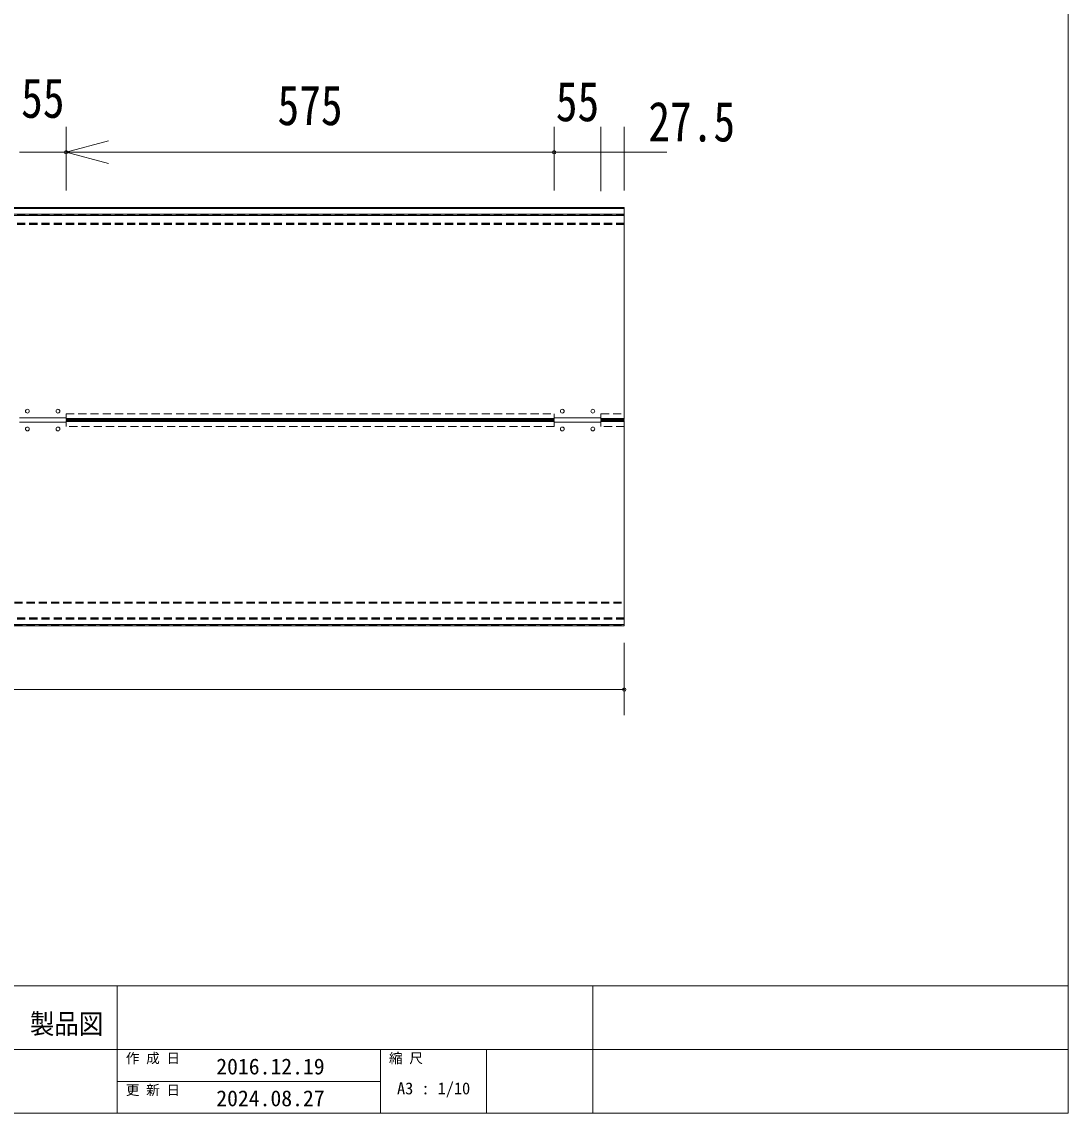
# Model space of a CAD drawing. Units: millimetres, scale not verified. Extents: x -2012 to 2012, y -1388 to 1388.
# Drawn here: x 780 to 2012, y -1388 to -101 of the extents above; entities that cross this region are included whole.
import ezdxf
from ezdxf.enums import TextEntityAlignment as Align

# ---------------------------------------------------------------- set-up
doc = ezdxf.new("R2010")
doc.units = ezdxf.units.MM
doc.header["$LTSCALE"] = 8
doc.header["$PDMODE"] = 32
doc.header["$PDSIZE"] = 4
doc.linetypes.add('DASHED1', pattern=[1.8, 1.2, -0.6])
for name, color, linetype, lineweight in [('0-0_0', 134, 'Continuous', 18), ('0-1__2M_幅広ｺｰﾅｰ', 134, 'Continuous', 18), ('0-5_図面枠', 134, 'Continuous', 18)]:
    doc.layers.add(name, color=color, linetype=linetype, lineweight=lineweight)
doc.styles.add('ＭＳ ゴシック', font='')
doc.styles.get('ＭＳ ゴシック').set_extended_font_data('MS Gothic')

msp = doc.modelspace()

# ---------------------------------------------------------------- linework, layer by layer
at = {"layer": '0-0_0'}
for p, q in [((832.098, -300.198), (832.098, -225.084)), ((832.098, -300.19), (832.098, -225.084)), ((1407.098, -300.19), (1407.098, -225.084)), ((1407.127, -300.19), (1407.127, -225.084)), ((1462.127, -300.198), (1462.127, -225.084)), ((1462.127, -300.893), (1462.127, -225.084)), ((1489.598, -300.198), (1489.598, -225.084)), ((777.098, -255.084), (832.098, -255.084)), ((832.098, -255.084), (882.098, -255.084)), ((1407.098, -255.084), (832.098, -255.084)), ((882.098, -255.084), (932.098, -255.084)), ((882.098, -255.084), (1357.098, -255.084)), ((1407.127, -255.084), (1357.127, -255.084)), ((1407.127, -255.084), (1462.127, -255.084)), ((1462.127, -255.084), (1412.127, -255.084)), ((1462.127, -255.084), (1512.127, -255.084)), ((1462.127, -255.084), (1489.598, -255.084)), ((1489.598, -255.084), (1539.598, -255.084)), ((1489.598, -833.198), (1489.598, -918.302)), ((-510.402, -888.302), (1489.598, -888.302)), ((1439.598, -888.302), (-460.402, -888.302))]:
    msp.add_line(p, q, dxfattribs=at)
msp.add_lwpolyline([(882.098, -268.482), (832.098, -255.084), (882.098, -241.686)], dxfattribs=at)
for p in [(832.098, -255.084), (1407.098, -255.084), (1489.598, -888.302)]:
    msp.add_point(p, dxfattribs=at)
at = {"layer": '0-1__2M_幅広ｺｰﾅｰ', "color": 4, "lineweight": 9}
for p, q in [((-510.402, -320.198), (1489.598, -320.198)), ((1489.598, -570.198), (1489.598, -320.198)), ((1489.598, -813.198), (1489.598, -571.198)), ((-510.402, -813.198), (1489.598, -813.198))]:
    msp.add_line(p, q, dxfattribs=at)
at = {"layer": '0-1__2M_幅広ｺｰﾅｰ', "linetype": 'DASHED1'}
for p, q in [((-510.402, -321.398), (1489.598, -321.398)), ((-510.402, -321.588), (1489.598, -321.588)), ((-510.402, -328.006), (1489.598, -328.006)), ((1489.598, -329.398), (-510.402, -329.398)), ((1489.598, -329.588), (-510.402, -329.588)), ((1489.598, -338.806), (-510.402, -338.806)), ((1489.598, -338.998), (-510.402, -338.998)), ((1489.598, -340.198), (-510.402, -340.198)), ((1407.098, -563.198), (1407.098, -568.198)), ((1462.098, -563.198), (1489.598, -563.198)), ((1462.098, -568.198), (1462.098, -563.198)), ((832.098, -568.992), (1407.098, -568.992)), ((832.098, -568.998), (1407.098, -568.998)), ((1407.098, -572.398), (832.098, -572.398)), ((1407.098, -572.402), (832.098, -572.402)), ((832.098, -578.198), (832.098, -573.198)), ((1407.098, -578.198), (832.098, -578.198)), ((1407.098, -573.198), (1407.098, -578.198)), ((1462.098, -568.992), (1489.598, -568.992)), ((1462.098, -568.998), (1489.598, -568.998)), ((1489.598, -572.398), (1462.098, -572.398)), ((1489.598, -572.402), (1462.098, -572.402)), ((-510.402, -785.198), (1489.598, -785.198)), ((-510.402, -786.398), (1489.598, -786.398)), ((-510.402, -786.588), (1489.598, -786.588)), ((1489.598, -803.806), (-510.402, -803.806)), ((1489.598, -803.998), (-510.402, -803.998)), ((1489.598, -805.198), (-510.402, -805.198)), ((1489.598, -805.388), (-510.402, -805.388)), ((-510.402, -811.806), (1489.598, -811.806)), ((-510.402, -811.998), (1489.598, -811.998))]:
    msp.add_line(p, q, dxfattribs=at)
at = {"layer": '0-1__2M_幅広ｺｰﾅｰ'}
for p, q in [((-510.402, -321.588), (1489.598, -321.588)), ((-510.402, -328.006), (1489.598, -328.006)), ((1489.598, -328.198), (-510.402, -328.198)), ((1489.598, -329.588), (-510.402, -329.588)), ((777.098, -568.198), (832.098, -568.198)), ((832.098, -573.198), (777.098, -573.198)), ((832.098, -568.198), (832.098, -570.198)), ((832.098, -568.992), (1407.098, -568.992)), ((832.098, -570.198), (1407.098, -570.198)), ((1407.098, -571.198), (832.098, -571.198)), ((832.098, -571.198), (832.098, -573.198)), ((1407.098, -572.402), (832.098, -572.402)), ((1407.098, -570.198), (1407.098, -568.198)), ((1407.098, -568.198), (1462.098, -568.198)), ((1407.098, -573.198), (1407.098, -571.198)), ((1462.098, -568.198), (1462.098, -570.198)), ((1462.098, -568.992), (1489.598, -568.992)), ((1462.098, -570.198), (1489.598, -570.198)), ((1489.598, -571.198), (1462.098, -571.198)), ((1489.598, -572.402), (1462.098, -572.402)), ((-510.402, -811.806), (1489.598, -811.806))]:
    msp.add_line(p, q, dxfattribs=at)
at = {"layer": '0-1__2M_幅広ｺｰﾅｰ', "linetype": 'DASHED1'}
for points in [[(832.098, -568.198), (832.098, -563.198), (1407.098, -563.198)], [(1489.598, -578.198), (1462.098, -578.198), (1462.098, -573.198)]]:
    msp.add_lwpolyline(points, dxfattribs=at)
at = {"layer": '0-1__2M_幅広ｺｰﾅｰ'}
msp.add_lwpolyline([(1462.098, -571.198), (1462.098, -573.198), (1407.098, -573.198)], dxfattribs=at)
for centre in [(786.598, -560.198), (822.598, -560.198), (1416.598, -560.198), (1452.598, -560.198), (786.598, -581.198), (822.598, -581.198), (1416.598, -581.198), (1452.598, -581.198)]:
    msp.add_circle(centre, 2.25, dxfattribs=at)
at = {"layer": '0-5_図面枠'}
for p, q in [((2012.5, -1237.5), (2012.5, 1387.5)), ((-2012.5, -1237.5), (2012.5, -1237.5)), ((892.5, -1237.5), (892.5, -1387.5)), ((1452.5, -1237.5), (1452.5, -1387.5)), ((332.5, -1312.5), (2012.5, -1312.5)), ((1202.5, -1312.5), (1202.5, -1387.5)), ((1327.5, -1312.5), (1327.5, -1387.5)), ((1202.5, -1350), (892.5, -1350))]:
    msp.add_line(p, q, dxfattribs=at)
msp.add_lwpolyline([(-2012.5, -1387.5), (2012.5, -1387.5), (2012.5, 1387.5), (-2012.5, 1387.5)], close=True, dxfattribs=at)
msp.add_lwpolyline([(-2012.5, 1387.5), (-2012.5, -1237.5), (2012.5, -1237.5)], dxfattribs=at)

# ---------------------------------------------------------------- texts
at = {"layer": '0-0_0', "color": 2, "style": 'ＭＳ ゴシック', "width": 0.8}
for s, p in [('55', (779.231, -228.651)), ('575', (1081.198, -237.276)), ('55', (1409.027, -232.643)), ('27.5', (1518.041, -256.526))]:
    msp.add_text(s, height=46.92, dxfattribs=at).set_placement(p, align=Align.BOTTOM_LEFT)
at = {"layer": '0-5_図面枠', "style": 'ＭＳ ゴシック', "width": 0.9}
msp.add_text('コーナーパネル【ワイド】(2m)\u3000製品図', height=23.46, dxfattribs=at).set_placement((357.713, -1300.984), align=Align.BOTTOM_LEFT)
at = {"layer": '0-5_図面枠', "style": 'ＭＳ ゴシック'}
for s, height, p in [('作 成 日\u3000', 11.73, (902.5, -1332.1)), ('2016.12.19', 18.77, (1009.031, -1347.503)), ('縮 尺', 11.73, (1212.5, -1332.1)), ('A3 : 1/10', 14.08, (1221.96, -1369.548)), ('更 新 日\u3000', 11.73, (902.5, -1369.6)), ('2024.08.27', 18.77, (1009.031, -1385.003))]:
    msp.add_text(s, height=height, dxfattribs=at).set_placement(p, align=Align.BOTTOM_LEFT)

doc.saveas('drawing.dxf')
